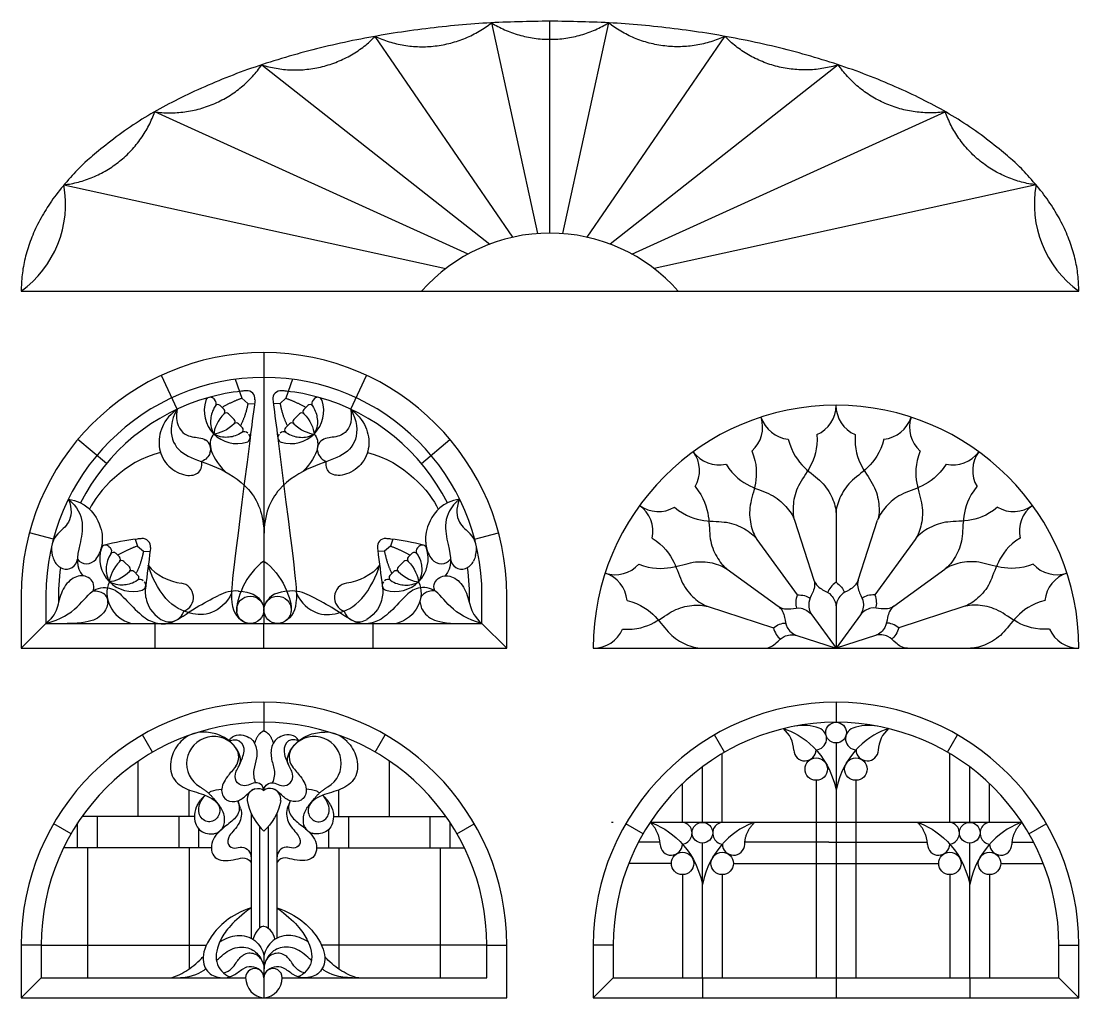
# Model space of a CAD drawing. Header units: millimetres. Extents: x -147 to 141, y -138 to 147.
# Drawn here: x 2.4 to 140.8, y 11.3 to 138.9 of the extents above; entities that cross this region are included whole.
import ezdxf

# ---------------------------------------------------------------- set-up
doc = ezdxf.new("R2010")
doc.units = ezdxf.units.MM
doc.header["$MEASUREMENT"] = 0
doc.layers.add('Layer 03', color=5, linetype='Continuous')

msp = doc.modelspace()

# ---------------------------------------------------------------- linework, layer by layer
at = {"layer": 'Layer 03'}
for p, q in [((22.84, 88.2), (20.78, 92.62)), ((30.44, 92.11), (31.31, 89.63)), ((37.95, 92.11), (37.08, 89.63)), ((45.55, 88.2), (47.62, 92.62)), ((13.62, 81.12), (9.88, 84.25)), ((54.78, 81.12), (58.52, 84.25)), ((5.69, 63.85), (5.69, 60.2)), ((62.71, 60.2), (62.71, 63.85)), ((5.69, 60.2), (62.71, 60.2)), ((109.01, 49.89), (109.01, 47.27)), ((109.01, 44.58), (109.01, 11.25)), ((12.45, 30.88), (12.45, 34.98)), ((23.09, 30.88), (23.09, 34.98)), ((32.51, 35.4), (32.51, 19.04)), ((35.89, 35.4), (35.89, 19.04)), ((45.3, 30.88), (45.3, 34.98)), ((55.95, 30.88), (55.95, 34.98)), ((25.7, 30.88), (25.7, 33.29)), ((33.63, 33.63), (33.63, 20.36)), ((34.76, 33.63), (34.76, 20.36)), ((42.69, 30.88), (42.69, 33.29)), ((79.88, 34.19), (79.64, 34.19)), ((133.32, 34.19), (84.7, 34.19)), ((91.53, 13.87), (91.53, 31.5)), ((126.49, 13.87), (126.49, 31.5)), ((63.33, 13.87), (63.33, 18.14)), ((79.88, 18.14), (79.88, 13.87)), ((138.14, 13.87), (138.14, 18.14)), ((79.88, 13.87), (138.14, 13.87))]:
    msp.add_line(p, q, dxfattribs=at)
for points in [[(63.95, 138.71), (69.96, 111.15)], [(71.6, 111.22), (71.6, 138.93)], [(79.25, 138.71), (73.25, 111.15)], [(66.76, 110.68), (48.75, 136.94)], [(76.45, 110.68), (94.46, 136.94)], [(33.91, 133.22), (63.75, 109.79)], [(109.29, 133.22), (79.46, 109.79)], [(60.89, 108.48), (19.91, 127.08)], [(82.32, 108.48), (123.29, 127.08)], [(8.04, 117.53), (58, 106.59)], [(135.16, 117.53), (85.21, 106.59)], [(2.45, 103.62), (140.76, 103.62)], [(34.2, 95.6), (34.2, 92.36)], [(34.2, 92.36), (34.2, 60.2)], [(27.58, 89.58), (27.78, 89.39)], [(28.47, 88.7), (28.99, 88.18)], [(31.31, 89.63), (32.09, 88.96)], [(32.09, 88.96), (32.96, 88.91)], [(36.3, 88.96), (35.43, 88.91)], [(37.08, 89.63), (36.3, 88.96)], [(39.93, 88.7), (39.41, 88.18)], [(40.81, 89.58), (40.62, 89.39)], [(29.55, 87.61), (30.3, 86.87)], [(38.84, 87.61), (38.1, 86.87)], [(30.86, 86.3), (31.38, 85.78)], [(37.53, 86.3), (37.01, 85.78)], [(103.57, 73.68), (106.12, 65.85)], [(109.01, 74.54), (109.01, 65.58)], [(111.9, 65.85), (114.44, 73.68)], [(6.66, 71.22), (3.53, 72.06)], [(61.74, 71.22), (64.87, 72.06)], [(17.34, 71.2), (17.65, 70.31)], [(51.05, 71.2), (50.74, 70.31)], [(98.67, 71.18), (103.94, 63.93)], [(119.34, 71.18), (114.08, 63.93)], [(13.93, 70.26), (14.12, 70.06)], [(14.81, 69.37), (15.33, 68.86)], [(17.65, 70.31), (18.43, 69.64)], [(18.43, 69.64), (19.3, 69.59)], [(49.96, 69.64), (49.09, 69.59)], [(50.74, 70.31), (49.96, 69.64)], [(53.59, 69.37), (53.07, 68.86)], [(54.47, 70.26), (54.28, 70.06)], [(15.89, 68.29), (16.64, 67.55)], [(52.5, 68.29), (51.76, 67.55)], [(17.21, 66.98), (17.72, 66.46)], [(51.19, 66.98), (50.67, 66.46)], [(94.78, 67.29), (101.45, 62.45)], [(116.57, 62.45), (123.23, 67.29)], [(2.45, 63.85), (2.45, 56.96)], [(65.95, 56.96), (65.95, 63.85)], [(92.28, 62.39), (100.81, 59.62)], [(109.01, 62.36), (109.01, 56.96)], [(125.73, 62.39), (117.21, 59.62)], [(105.83, 61.33), (109.01, 56.96)], [(112.19, 61.33), (109.01, 56.96)], [(5.69, 60.2), (2.45, 56.96)], [(19.94, 60.2), (19.94, 56.96)], [(34.2, 56.96), (34.2, 60.2)], [(48.45, 60.2), (48.45, 56.96)], [(62.71, 60.2), (65.95, 56.96)], [(103.87, 58.63), (109.01, 56.96)], [(114.15, 58.63), (109.01, 56.96)], [(2.45, 56.96), (65.95, 56.96)], [(77.26, 56.96), (140.76, 56.96)], [(34.2, 49.89), (34.2, 47.27)], [(34.2, 47.27), (34.2, 46.15)], [(19.63, 43.37), (18.32, 45.64)], [(48.76, 43.37), (50.07, 45.64)], [(94.44, 43.37), (93.13, 45.64)], [(123.57, 43.37), (124.88, 45.64)], [(94.12, 34.19), (94.12, 43.18)], [(123.9, 34.19), (123.9, 43.18)], [(17.77, 34.98), (17.77, 42.2)], [(50.63, 34.98), (50.63, 42.2)], [(91.53, 34.19), (91.53, 41.45)], [(126.49, 34.19), (126.49, 41.45)], [(88.94, 34.19), (88.94, 39.26)], [(106.42, 39.69), (106.42, 13.87)], [(111.59, 39.69), (111.59, 13.87)], [(129.07, 34.19), (129.07, 39.26)], [(24.4, 34.98), (24.4, 38.43)], [(44, 34.98), (44, 38.43)], [(25.11, 34.98), (10.42, 34.98)], [(43.28, 34.98), (57.97, 34.98)], [(8.97, 32.71), (6.7, 34.02)], [(9.83, 30.88), (9.83, 34.11)], [(58.56, 30.88), (58.56, 34.11)], [(59.43, 32.71), (61.69, 34.02)], [(83.78, 32.71), (81.51, 34.02)], [(134.24, 32.71), (136.5, 34.02)], [(27.32, 30.88), (8, 30.88)], [(11.14, 30.88), (11.14, 13.87)], [(24.4, 30.88), (24.4, 15.02)], [(41.08, 30.88), (60.4, 30.88)], [(44, 30.88), (44, 15.02)], [(57.25, 30.88), (57.25, 13.87)], [(85.98, 31.61), (83.18, 31.61)], [(108.07, 31.61), (97.08, 31.61)], [(108.07, 31.61), (120.94, 31.61)], [(132.04, 31.61), (134.84, 31.61)], [(87.47, 28.83), (81.91, 28.83)], [(95.59, 28.83), (122.43, 28.83)], [(130.54, 28.83), (136.11, 28.83)], [(88.94, 27.36), (88.94, 13.87)], [(94.12, 27.36), (94.12, 13.87)], [(123.9, 27.36), (123.9, 13.87)], [(129.07, 27.36), (129.07, 13.87)], [(2.45, 18.14), (2.45, 11.25)], [(5.07, 18.14), (2.45, 18.14)], [(5.07, 18.14), (5.07, 13.87), (31.81, 13.87)], [(5.07, 18.14), (26.66, 18.14)], [(63.33, 18.14), (41.73, 18.14)], [(63.33, 18.14), (65.95, 18.14)], [(65.95, 11.25), (65.95, 18.14)], [(77.26, 18.14), (77.26, 11.25)], [(79.88, 18.14), (77.26, 18.14)], [(138.14, 18.14), (140.76, 18.14)], [(140.76, 11.25), (140.76, 18.14)], [(34.2, 16.75), (34.2, 13.87)], [(5.07, 13.87), (2.45, 11.25)], [(34.2, 13.87), (34.2, 11.25)], [(36.59, 13.87), (63.33, 13.87)], [(79.88, 13.87), (77.26, 11.25)], [(91.53, 13.87), (91.53, 11.25)], [(126.49, 13.87), (126.49, 11.25)], [(138.14, 13.87), (140.76, 11.25)], [(2.45, 11.25), (65.95, 11.25)], [(77.26, 11.25), (140.76, 11.25)]]:
    msp.add_lwpolyline(points, dxfattribs=at)
for centre, radius in [((32.41, 61.98), 1.78), ((35.98, 61.98), 1.78), ((109.01, 45.93), 1.35), ((106.42, 41.16), 1.47), ((111.59, 41.16), 1.47), ((91.53, 32.84), 1.35), ((126.49, 32.84), 1.35), ((88.94, 28.83), 1.47), ((94.12, 28.83), 1.47), ((123.9, 28.83), 1.47), ((129.07, 28.83), 1.47)]:
    msp.add_circle(centre, radius, dxfattribs=at)
for centre, radius, start, end in [((-5.86, 115.04), 14.12, 306.0255, 10.1677), ((149.06, 115.04), 14.12, 169.8323, 233.9745), ((71.6, 88.89), 22.33, 41.2722, 138.7278), ((34.2, 63.85), 31.75, 0, 180), ((34.2, 63.85), 28.51, 0, 180), ((34.2, 63.85), 26.87, 96.2853, 105.5287), ((34.2, 63.85), 26.87, 94.9194, 96.2853), ((31.98, 89.57), 1.05, 352.7063, 94.9194), ((36.41, 89.57), 1.05, 85.0806, 187.2937), ((34.2, 63.85), 26.87, 83.7147, 85.0806), ((34.2, 63.85), 26.87, 74.4713, 83.7147), ((34.2, 63.85), 26.87, 105.5287, 153.191), ((30.69, 88), 4.3, 161.7743, 286.7835), ((27.16, 89.16), 0.595, 44.9998, 161.7743), ((27.36, 88.97), 0.595, 326.2486, 45), ((28.18, 88.41), 0.401, 45, 146.2481), ((37.71, 88), 4.3, 253.2165, 18.2257), ((40.21, 88.41), 0.401, 33.7519, 135), ((41.04, 88.97), 0.595, 135, 213.7514), ((41.23, 89.16), 0.595, 18.2257, 135.0002), ((34.2, 63.85), 26.87, 26.809, 74.4713), ((109.01, 56.96), 31.75, 360, 180), ((104.83, 88.71), 4.18, 293.6715, 0), ((113.18, 88.71), 4.18, 180, 246.3285), ((28.7, 87.9), 0.401, 314.8588, 45.0001), ((29.27, 87.33), 0.403, 45, 134.8588), ((39.13, 87.33), 0.403, 45.1412, 135), ((39.69, 87.9), 0.401, 134.9999, 225.1412), ((95.23, 85.86), 4.18, 311.6715, 18), ((103.17, 88.44), 4.18, 198, 264.3285), ((114.85, 88.44), 4.18, 275.6715, 342), ((122.79, 85.86), 4.18, 162, 228.3285), ((30.01, 86.58), 0.403, 315.1412, 45), ((30.58, 86.02), 0.401, 45, 135.1406), ((31.1, 85.5), 0.401, 303.7514, 45), ((37.3, 85.5), 0.401, 135, 236.2486), ((37.81, 86.02), 0.401, 44.8594, 135), ((38.38, 86.58), 0.403, 135, 224.8588), ((31.65, 84.67), 0.595, 45, 123.7514), ((31.74, 84.5), 0.651, 286.7835, 45.0001), ((36.66, 84.5), 0.651, 134.9999, 253.2165), ((36.74, 84.67), 0.595, 56.2486, 135), ((25.83, 82.98), 1.4, 338.5354, 58.7038), ((42.57, 82.98), 1.4, 121.2962, 201.4646), ((93.72, 85.1), 4.18, 216, 282.3285), ((86.97, 80.19), 4.18, 329.6715, 36), ((124.29, 85.1), 4.18, 257.6715, 324), ((131.05, 80.19), 4.18, 144, 210.3285), ((80.87, 72.24), 4.18, 347.6715, 54), ((85.78, 79), 4.18, 234, 300.3285), ((132.24, 79), 4.18, 239.6715, 306), ((137.15, 72.24), 4.18, 126, 192.3285), ((9.37, 69.87), 2.96, 136.3401, 195.6076), ((20.54, 44.52), 26.87, 96.2853, 105.5287), ((20.54, 44.52), 26.87, 94.9194, 96.2853), ((18.32, 70.24), 1.05, 352.7063, 94.9194), ((50.07, 70.24), 1.05, 85.0806, 187.2937), ((47.86, 44.52), 26.87, 83.7147, 85.0806), ((47.86, 44.52), 26.87, 74.4713, 83.7147), ((59.03, 69.87), 2.96, 344.3924, 43.6599), ((9.36, 70.88), 3.67, 320.7703, 351.3413), ((17.03, 68.68), 4.3, 161.7743, 286.7835), ((13.5, 69.84), 0.595, 44.9998, 161.7743), ((13.7, 69.64), 0.595, 326.2486, 45), ((14.52, 69.09), 0.401, 45, 146.2481), ((51.37, 68.68), 4.3, 253.2165, 18.2257), ((53.87, 69.09), 0.401, 33.7519, 135), ((54.7, 69.64), 0.595, 135, 213.7514), ((54.89, 69.84), 0.595, 18.2257, 135.0002), ((59.03, 70.88), 3.67, 188.6587, 219.2297), ((8.52, 69.17), 1.91, 205.935, 249.8223), ((8.36, 68.75), 1.45, 249.8222, 354.3846), ((11.02, 69.53), 1.53, 217.0603, 320.7704), ((15.04, 68.57), 0.401, 314.8588, 45.0001), ((15.61, 68), 0.403, 45, 134.8588), ((52.79, 68), 0.403, 45.1412, 135), ((53.35, 68.57), 0.401, 134.9999, 225.1412), ((57.37, 69.53), 1.53, 219.2296, 322.9397), ((60.04, 68.75), 1.45, 185.6154, 290.1778), ((59.88, 69.17), 1.91, 290.1777, 334.065), ((80.1, 70.74), 4.18, 252, 318.3285), ((137.91, 70.74), 4.18, 221.6715, 288), ((34.2, 63.85), 26.87, 172.1374, 181.8606), ((16.35, 67.26), 0.403, 315.1412, 45), ((16.92, 66.69), 0.401, 45, 135.1406), ((17.44, 66.18), 0.401, 303.7514, 45), ((50.95, 66.18), 0.401, 135, 236.2486), ((51.47, 66.69), 0.401, 44.8594, 135), ((52.04, 67.26), 0.403, 135, 224.8588), ((34.2, 63.85), 26.87, 358.1394, 7.8626), ((77.52, 62.8), 4.18, 5.6715, 72), ((140.49, 62.8), 4.18, 108, 174.3285), ((17.99, 65.35), 0.595, 45, 123.7514), ((18.08, 65.18), 0.651, 286.7835, 45.0001), ((23.09, 63.6), 1.89, 289.1844, 81.2502), ((45.3, 63.6), 1.89, 98.7498, 250.8156), ((50.31, 65.18), 0.651, 134.9999, 253.2165), ((50.4, 65.35), 0.595, 56.2486, 135), ((12.48, 63.04), 1.31, 353.1417, 56.4022), ((30.63, 59.28), 5.16, 87.6916, 117.5937), ((37.77, 59.28), 5.16, 62.4063, 92.3084), ((55.91, 63.04), 1.31, 123.5978, 186.8583), ((21.81, 62.39), 1.99, 236.8808, 343.2835), ((46.59, 62.39), 1.99, 196.7165, 303.1192), ((77.26, 61.13), 4.18, 270, 336.3285), ((140.76, 61.13), 4.18, 203.6715, 270), ((34.2, 18.14), 31.75, 0, 180), ((109.01, 18.14), 31.75, 0, 180), ((34.2, 18.14), 29.13, 0, 180), ((109.01, 18.14), 29.13, 0, 180), ((26.28, 41.85), 4.14, 90.8502, 135.2331), ((42.12, 41.85), 4.14, 44.7669, 89.1498), ((99.6, 43.5), 3.88, 1.951, 49.3952), ((104.73, 40.73), 6.14, 70.2368, 100.7219), ((106.31, 45.13), 1.46, 273.3895, 70.2368), ((111.7, 45.13), 1.46, 109.7631, 266.6105), ((113.28, 40.73), 6.14, 79.2781, 109.7632), ((118.41, 43.5), 3.88, 130.6048, 178.049), ((27.63, 41.88), 3.54, 34.5141, 239.5967), ((40.77, 41.88), 3.54, 300.4033, 145.4859), ((28.86, 42.73), 2.04, 323.8063, 34.5141), ((23.96, 45.09), 7.81, 331.7058, 345.106), ((44.43, 45.09), 7.81, 194.894, 208.2942), ((39.53, 42.73), 2.04, 145.4859, 216.1937), ((104.94, 43.69), 1.46, 181.951, 359.5713), ((113.08, 43.69), 1.46, 180.4287, 358.049), ((33.42, 37.2), 1.42, 106.2517, 186.3034), ((34.97, 37.2), 1.42, 353.6966, 73.7483), ((136.63, 123.9), 139.23, 218.4561, 218.9732), ((24.15, 33.85), 7.31, 17.0373, 25.5732), ((44.24, 33.85), 7.31, 154.4268, 162.9627), ((-68.23, 123.9), 139.23, 321.0268, 321.5439), ((27.33, 34.41), 1.74, 287.4163, 331.7694), ((41.06, 34.41), 1.74, 208.2306, 252.5837), ((88.84, 32.89), 1.3, 39.0614, 90), ((88.72, 32.79), 1.46, 277.9872, 39.0567), ((94.34, 32.79), 1.46, 140.9433, 262.0128), ((94.22, 32.89), 1.3, 90, 140.9386), ((123.8, 32.89), 1.3, 39.0614, 90), ((123.68, 32.79), 1.46, 277.9872, 39.0567), ((129.3, 32.79), 1.46, 140.9433, 262.0128), ((129.17, 32.89), 1.3, 90, 140.9386), ((87.46, 31.36), 1.46, 181.951, 359.5713), ((95.6, 31.36), 1.46, 180.4287, 358.049), ((122.42, 31.36), 1.46, 181.951, 359.5713), ((130.55, 31.36), 1.46, 180.4287, 358.049), ((32.38, 15.34), 1.74, 20.6481, 120.8157), ((36.01, 15.34), 1.74, 59.1843, 159.3519), ((32.46, 13.43), 1.89, 39.5123, 115.9), ((35.93, 13.43), 1.89, 64.1, 140.4877), ((33, 13.87), 1.2, 359.9999, 180.5967), ((34.45, 13.89), 2.65, 180.5966, 264.4366), ((35.39, 13.87), 1.2, 359.4033, 180), ((33.94, 13.89), 2.65, 275.5634, 359.4034)]:
    msp.add_arc(centre, radius, start, end, dxfattribs=at)
for points, weights in [([(71.6, 138.93), (2.45, 138.93), (2.45, 103.62)], [1, 0.707106781187, 1]), ([(48.75, 136.94), (56.89, 133.16), (63.95, 138.71)], [1, 0.847390049182, 1]), ([(63.95, 138.71), (71.6, 134.01), (79.25, 138.71)], [1, 0.847390049182, 1]), ([(140.76, 103.62), (140.76, 138.93), (71.6, 138.93)], [1, 0.707106781187, 1]), ([(94.46, 136.94), (86.31, 133.16), (79.25, 138.71)], [1, 0.847390049182, 1]), ([(33.91, 133.22), (42.47, 130.53), (48.75, 136.94)], [1, 0.847390049182, 1]), ([(109.29, 133.22), (100.73, 130.53), (94.46, 136.94)], [1, 0.847390049182, 1]), ([(19.91, 127.08), (28.8, 125.85), (33.91, 133.22)], [1, 0.847390049182, 1]), ([(123.29, 127.08), (114.4, 125.85), (109.29, 133.22)], [1, 0.847390049182, 1]), ([(8.04, 117.53), (16.92, 118.64), (19.91, 127.08)], [1, 0.847390049182, 1]), ([(135.16, 117.53), (126.28, 118.64), (123.29, 127.08)], [1, 0.847390049182, 1]), ([(25.84, 38.83), (26.88, 38.22), (27.6, 37.31)], [1, 0.979699711374, 0.98898205834]), ([(42.56, 38.83), (41.52, 38.22), (40.79, 37.31)], [1, 0.979699711374, 0.98898205834]), ([(25.5, 36.49), (25.89, 37.21), (26.54, 37.73)], [1, 0.982841518547, 1]), ([(42.9, 36.49), (42.5, 37.21), (41.86, 37.73)], [1, 0.982841518547, 1]), ([(86, 31.31), (85.94, 33.01), (84.7, 34.19)], [1, 0.915507415149, 1]), ([(97.06, 31.31), (97.12, 33.01), (98.36, 34.19)], [1, 0.915507415149, 1]), ([(120.96, 31.31), (120.9, 33.01), (119.66, 34.19)], [1, 0.915507415149, 1]), ([(132.02, 31.31), (132.07, 33.01), (133.32, 34.19)], [1, 0.915507415149, 1])]:
    msp.add_rational_spline(points, weights, degree=2, dxfattribs=at)
for points, knots in [([(27.85, 88.64), (27.43, 88), (27.16, 86.91), (27.19, 85.84), (27.64, 84.96)], [0.166057, 0.166057, 0.166057, 0.166057, 2.213571, 4.427142, 4.427142, 4.427142, 4.427142]), ([(40.54, 88.64), (40.97, 88), (41.24, 86.91), (41.21, 85.84), (40.75, 84.96)], [0.166057, 0.166057, 0.166057, 0.166057, 2.213571, 4.427142, 4.427142, 4.427142, 4.427142]), ([(22.84, 88.2), (22.55, 86.34), (23.81, 84.52), (25.55, 84.59), (26.32, 84.32), (26.56, 84.17)], [0, 0, 0, 0, 2.381054, 4.762109, 6.209173, 6.209173, 6.209173, 6.209173]), ([(45.55, 88.2), (45.85, 86.34), (44.59, 84.52), (42.85, 84.59), (42.08, 84.32), (41.84, 84.17)], [0, 0, 0, 0, 2.381054, 4.762109, 6.209173, 6.209173, 6.209173, 6.209173]), ([(31.32, 85.17), (30.69, 84.74), (29.59, 84.47), (28.53, 84.5), (27.64, 84.96)], [0.16606, 0.16606, 0.16606, 0.16606, 2.213571, 4.427142, 4.427142, 4.427142, 4.427142]), ([(32.39, 84.42), (30.12, 66.76), (29.64, 62.82), (30.48, 61.01), (31.55, 60.42)], [1.136922, 1.136922, 1.136922, 1.136922, 15.746737, 31.493474, 31.493474, 31.493474, 31.493474]), ([(36.01, 84.42), (38.27, 66.76), (38.76, 62.82), (37.92, 61.01), (36.84, 60.42)], [1.136922, 1.136922, 1.136922, 1.136922, 15.746737, 31.493474, 31.493474, 31.493474, 31.493474]), ([(37.07, 85.17), (37.71, 84.74), (38.8, 84.47), (39.87, 84.5), (40.75, 84.96)], [0.16606, 0.16606, 0.16606, 0.16606, 2.213571, 4.427142, 4.427142, 4.427142, 4.427142]), ([(8.62, 76.44), (9.16, 75.16), (8.89, 73.19), (7.68, 72.39), (7.23, 71.92)], [0, 0, 0, 0, 2.954158, 5.737062, 5.737062, 5.737062, 5.737062]), ([(8.62, 76.44), (10.89, 76.11), (12.95, 73.32), (13.11, 71.47), (13.02, 70.52), (12.99, 70.33)], [0, 0, 0, 0, 3.83653, 7.67306, 8.664293, 8.664293, 8.664293, 8.664293]), ([(59.77, 76.44), (57.5, 76.11), (55.45, 73.32), (55.28, 71.47), (55.37, 70.52), (55.4, 70.33)], [0, 0, 0, 0, 3.83653, 7.67306, 8.664293, 8.664293, 8.664293, 8.664293]), ([(59.77, 76.44), (59.23, 75.16), (59.51, 73.19), (60.72, 72.39), (61.17, 71.92)], [0, 0, 0, 0, 2.954158, 5.737062, 5.737062, 5.737062, 5.737062]), ([(14.19, 69.31), (13.77, 68.68), (13.5, 67.58), (13.53, 66.52), (13.98, 65.63)], [0.166057, 0.166057, 0.166057, 0.166057, 2.213571, 4.427142, 4.427142, 4.427142, 4.427142]), ([(54.2, 69.31), (54.63, 68.68), (54.9, 67.58), (54.87, 66.52), (54.41, 65.63)], [0.166057, 0.166057, 0.166057, 0.166057, 2.213571, 4.427142, 4.427142, 4.427142, 4.427142]), ([(17.66, 65.84), (17.03, 65.42), (15.93, 65.15), (14.87, 65.18), (13.98, 65.63)], [0.16606, 0.16606, 0.16606, 0.16606, 2.213571, 4.427142, 4.427142, 4.427142, 4.427142]), ([(50.73, 65.84), (51.37, 65.42), (52.46, 65.15), (53.52, 65.18), (54.41, 65.63)], [0.16606, 0.16606, 0.16606, 0.16606, 2.213571, 4.427142, 4.427142, 4.427142, 4.427142]), ([(5.69, 60.2), (7.63, 60.68), (10.09, 62.34), (11.85, 64.98), (14.49, 64.95), (15.86, 63.63), (18.31, 60.98), (19.94, 60.2), (22.07, 59.95), (24.77, 62.05), (27.33, 63.38), (28.24, 63.85)], [0, 0, 0, 0, 3.421055, 6.842109, 10.263164, 13.684218, 17.105273, 20.526327, 23.947382, 27.368436, 29.819618, 29.819618, 29.819618, 29.819618]), ([(30.84, 64.44), (30.87, 64.43), (32.43, 64.36), (33.38, 63.91), (33.98, 62.84)], [15.406485, 15.406485, 15.406485, 15.406485, 15.746737, 31.493474, 31.493474, 31.493474, 31.493474]), ([(37.56, 64.44), (37.53, 64.43), (35.97, 64.36), (35.01, 63.91), (34.42, 62.84)], [15.406485, 15.406485, 15.406485, 15.406485, 15.746737, 31.493474, 31.493474, 31.493474, 31.493474]), ([(62.71, 60.2), (60.76, 60.68), (58.31, 62.34), (56.55, 64.98), (53.91, 64.95), (52.54, 63.63), (50.09, 60.98), (48.45, 60.2), (46.32, 59.95), (43.63, 62.05), (41.06, 63.38), (40.16, 63.85)], [0, 0, 0, 0, 3.421055, 6.842109, 10.263164, 13.684218, 17.105273, 20.526327, 23.947382, 27.368436, 29.819618, 29.819618, 29.819618, 29.819618]), ([(13.78, 62.88), (13.75, 62.65), (13.53, 61.84), (12.43, 60.62), (10.49, 60.2), (8.45, 60.2)], [4.352323, 4.352323, 4.352323, 4.352323, 5.588234, 8.382351, 11.176468, 11.176468, 11.176468, 11.176468]), ([(54.62, 62.88), (54.65, 62.65), (54.86, 61.84), (55.96, 60.62), (57.91, 60.2), (59.95, 60.2)], [4.352323, 4.352323, 4.352323, 4.352323, 5.588234, 8.382351, 11.176468, 11.176468, 11.176468, 11.176468]), ([(34.2, 38.35), (34.2, 38.99), (33.2, 39.59), (32.34, 39.12), (31.49, 38.84), (30.41, 39.46), (30.38, 40.9), (31.49, 42.14), (30.44, 44.4), (28.43, 45.77), (26.86, 45.99), (26.22, 45.98)], [0, 0, 0, 0, 2.355915, 4.71183, 7.067746, 9.423661, 11.779576, 14.135491, 16.491406, 18.847321, 20.608146, 20.608146, 20.608146, 20.608146]), ([(34.2, 38.35), (34.2, 38.99), (35.2, 39.59), (36.06, 39.12), (36.9, 38.84), (37.98, 39.46), (38.02, 40.9), (36.91, 42.14), (37.96, 44.4), (39.96, 45.77), (41.53, 45.99), (42.18, 45.98)], [0, 0, 0, 0, 2.355915, 4.71183, 7.067746, 9.423661, 11.779576, 14.135491, 16.491406, 18.847321, 20.608146, 20.608146, 20.608146, 20.608146]), ([(23.34, 44.76), (22.77, 44.18), (21.91, 42.77), (21.88, 40.12), (23.77, 38.45), (25.79, 38.06), (26.81, 37.62), (27.05, 37.5)], [23.719402, 23.719402, 23.719402, 23.719402, 25.915067, 28.270982, 30.626897, 32.982813, 33.79472, 33.79472, 33.79472, 33.79472]), ([(45.05, 44.76), (45.63, 44.18), (46.49, 42.77), (46.52, 40.12), (44.62, 38.45), (42.59, 38.05), (41.57, 37.61), (41.32, 37.49)], [23.719402, 23.719402, 23.719402, 23.719402, 25.915067, 28.270982, 30.626897, 32.982813, 33.820567, 33.820567, 33.820567, 33.820567]), ([(30.51, 41.53), (30.11, 40.98), (29.16, 40.01), (28.38, 38.29), (29.22, 36.87), (30.82, 36.85), (31.93, 37.77), (32.93, 38.78), (33.95, 38.61), (34.2, 38.35)], [0.644608, 0.644608, 0.644608, 0.644608, 1.926068, 3.852136, 5.778204, 7.704272, 9.630339, 11.556407, 13.482475, 13.482475, 13.482475, 13.482475]), ([(37.89, 41.53), (38.28, 40.98), (39.24, 40.01), (40.02, 38.29), (39.18, 36.87), (37.57, 36.85), (36.46, 37.77), (35.47, 38.78), (34.45, 38.61), (34.2, 38.35)], [0.644608, 0.644608, 0.644608, 0.644608, 1.926068, 3.852136, 5.778204, 7.704272, 9.630339, 11.556407, 13.482475, 13.482475, 13.482475, 13.482475]), ([(27.05, 37.5), (27.51, 37.26), (28.47, 36.54), (28.5, 34.96), (27.18, 33.97), (25.59, 34.79), (25.62, 36.53), (26.24, 37.45), (26.54, 37.73)], [33.79472, 33.79472, 33.79472, 33.79472, 35.338728, 37.694643, 40.050558, 42.406473, 44.762388, 46.116118, 46.116118, 46.116118, 46.116118]), ([(26.92, 38.04), (27.04, 38.12), (27.56, 38.41), (28.2, 38.54), (28.67, 38.51)], [46.649887, 46.649887, 46.649887, 46.649887, 47.118304, 48.545365, 48.545365, 48.545365, 48.545365]), ([(41.48, 38.04), (41.36, 38.12), (40.84, 38.41), (40.2, 38.54), (39.73, 38.51)], [46.649887, 46.649887, 46.649887, 46.649887, 47.118304, 48.545365, 48.545365, 48.545365, 48.545365]), ([(41.32, 37.49), (40.88, 37.25), (39.92, 36.54), (39.89, 34.96), (41.21, 33.97), (42.8, 34.79), (42.77, 36.53), (42.15, 37.45), (41.86, 37.73)], [33.820567, 33.820567, 33.820567, 33.820567, 35.338728, 37.694643, 40.050558, 42.406473, 44.762388, 46.116118, 46.116118, 46.116118, 46.116118]), ([(25.5, 36.49), (25.28, 36.08), (24.93, 34.85), (25.54, 32.93), (27.12, 32.6), (27.72, 32.71), (27.85, 32.76)], [0.957221, 0.957221, 0.957221, 0.957221, 2.17855, 4.357101, 6.535651, 7.199567, 7.199567, 7.199567, 7.199567]), ([(30.75, 37.01), (30.83, 36.83), (31.14, 35.97), (30.62, 34.73), (29.06, 33.67), (27.1, 31.89), (27.38, 29.17), (30.29, 29.08), (31.84, 29.87), (32.51, 28.95)], [51.237038, 51.237038, 51.237038, 51.237038, 51.830134, 54.186049, 56.541964, 58.89788, 61.253795, 63.60971, 65.965625, 65.965625, 65.965625, 65.965625]), ([(28.86, 33.59), (29.01, 33.87), (29.17, 35.01), (28.69, 35.96), (28.39, 36.33)], [9.404392, 9.404392, 9.404392, 9.404392, 10.892751, 12.532407, 12.532407, 12.532407, 12.532407]), ([(31.15, 35.99), (31.35, 35.33), (31.06, 33.81), (29.43, 32.44), (29.39, 31.14), (30.38, 30.68), (31.31, 31.1), (32.28, 30.56), (32.51, 29.96), (32.51, 29.53)], [0.310657, 0.310657, 0.310657, 0.310657, 1.597986, 3.195971, 4.793957, 6.391943, 7.989929, 9.587914, 11.1859, 11.1859, 11.1859, 11.1859]), ([(37.64, 37.01), (37.56, 36.83), (37.26, 35.97), (37.78, 34.73), (39.33, 33.67), (41.3, 31.89), (41.02, 29.17), (38.11, 29.08), (36.55, 29.87), (35.89, 28.95)], [51.237038, 51.237038, 51.237038, 51.237038, 51.830134, 54.186049, 56.541964, 58.89788, 61.253795, 63.60971, 65.965625, 65.965625, 65.965625, 65.965625]), ([(37.25, 35.99), (37.04, 35.33), (37.34, 33.81), (38.96, 32.44), (39.01, 31.14), (38.02, 30.68), (37.09, 31.1), (36.12, 30.56), (35.89, 29.96), (35.89, 29.53)], [0.310657, 0.310657, 0.310657, 0.310657, 1.597986, 3.195971, 4.793957, 6.391943, 7.989929, 9.587914, 11.1859, 11.1859, 11.1859, 11.1859]), ([(39.53, 33.59), (39.38, 33.87), (39.22, 35.01), (39.71, 35.96), (40.01, 36.33)], [9.404392, 9.404392, 9.404392, 9.404392, 10.892751, 12.532407, 12.532407, 12.532407, 12.532407]), ([(42.9, 36.49), (43.12, 36.08), (43.46, 34.85), (42.86, 32.93), (41.28, 32.6), (40.68, 32.71), (40.54, 32.76)], [0.957221, 0.957221, 0.957221, 0.957221, 2.17855, 4.357101, 6.535651, 7.199567, 7.199567, 7.199567, 7.199567]), ([(28.43, 18.57), (29.16, 19.06), (30.79, 19.65), (33.18, 19.01), (34.07, 17.49), (34.2, 16.75)], [8.802327, 8.802327, 8.802327, 8.802327, 11.318708, 14.148385, 16.978062, 16.978062, 16.978062, 16.978062]), ([(39.97, 18.57), (39.23, 19.06), (37.6, 19.65), (35.22, 19.01), (34.33, 17.49), (34.2, 16.75)], [8.802327, 8.802327, 8.802327, 8.802327, 11.318708, 14.148385, 16.978062, 16.978062, 16.978062, 16.978062]), ([(21.79, 13.87), (22.22, 13.87), (23.8, 14.51), (25.23, 15.6), (26.1, 16.47), (26.25, 16.61)], [0, 0, 0, 0, 2.829677, 5.659354, 6.201221, 6.201221, 6.201221, 6.201221]), ([(27.99, 16.15), (28.07, 16.22), (28.74, 16.82), (30.09, 17.98), (32.5, 17.9), (33.78, 16.65), (34.2, 15.59), (34.2, 14.86)], [5.050236, 5.050236, 5.050236, 5.050236, 5.446819, 8.170228, 10.893637, 13.617047, 16.340456, 16.340456, 16.340456, 16.340456]), ([(28.89, 14.53), (29.87, 14.72), (30.54, 15.91), (31.11, 16.6), (31.49, 16.83)], [0, 0, 0, 0, 2.082661, 3.959838, 3.959838, 3.959838, 3.959838]), ([(40.41, 16.15), (40.32, 16.22), (39.65, 16.82), (38.31, 17.98), (35.89, 17.9), (34.61, 16.65), (34.2, 15.59), (34.2, 14.86)], [5.050236, 5.050236, 5.050236, 5.050236, 5.446819, 8.170228, 10.893637, 13.617047, 16.340456, 16.340456, 16.340456, 16.340456]), ([(39.5, 14.53), (38.53, 14.72), (37.86, 15.91), (37.29, 16.6), (36.9, 16.83)], [0, 0, 0, 0, 2.082661, 3.959838, 3.959838, 3.959838, 3.959838]), ([(46.6, 13.87), (46.18, 13.87), (44.6, 14.51), (43.16, 15.6), (42.29, 16.47), (42.15, 16.61)], [0, 0, 0, 0, 2.829677, 5.659354, 6.201221, 6.201221, 6.201221, 6.201221]), ([(22.63, 13.87), (24.5, 13.87), (25.65, 14.41), (26.51, 14.97), (26.6, 15.04)], [0, 0, 0, 0, 2.723409, 3.071727, 3.071727, 3.071727, 3.071727]), ([(29.02, 13.87), (29.51, 13.87), (30.39, 14.21), (31.17, 14.9), (31.64, 15.13)], [0, 0, 0, 0, 1.824787, 3.610032, 3.610032, 3.610032, 3.610032]), ([(39.37, 13.87), (38.89, 13.87), (38, 14.21), (37.22, 14.9), (36.76, 15.13)], [0, 0, 0, 0, 1.824787, 3.610032, 3.610032, 3.610032, 3.610032]), ([(45.77, 13.87), (43.9, 13.87), (42.74, 14.41), (41.89, 14.97), (41.79, 15.04)], [0, 0, 0, 0, 2.723409, 3.071727, 3.071727, 3.071727, 3.071727])]:
    msp.add_open_spline(points, degree=3, knots=knots, dxfattribs=at)
for points, degree in [([(31.31, 89.63), (30.03, 89.17), (28.73, 88.44)], 2), ([(32.09, 88.96), (31.8, 87.31), (31.12, 86.04)], 2), ([(32.99, 89.11), (32.77, 87.43), (32.57, 85.87), (32.39, 84.42)], 3), ([(33.03, 89.43), (33.01, 89.32), (33, 89.21), (32.99, 89.11)], 3), ([(35.37, 89.43), (35.38, 89.32), (35.4, 89.21), (35.41, 89.11)], 3), ([(35.41, 89.11), (35.62, 87.43), (35.82, 85.87), (36.01, 84.42)], 3), ([(36.3, 88.96), (36.6, 87.31), (37.27, 86.04)], 2), ([(37.08, 89.63), (38.37, 89.17), (39.67, 88.44)], 2), ([(22.84, 88.2), (21.62, 87.29), (20.58, 85.57), (20.29, 83), (21.57, 80.54), (24.07, 79.31), (25.92, 79.76), (26.15, 80.93), (26.03, 81.37)], 3), ([(22.84, 88.2), (21.99, 86.74), (21.86, 83.91), (24.01, 81.91), (27.84, 80.88), (32.56, 78.15), (34.2, 74.5), (34.2, 71.7)], 3), ([(28.99, 87.61), (28.16, 86.79), (27.67, 85.64), (27.64, 84.96)], 3), ([(45.55, 88.2), (46.41, 86.74), (46.54, 83.91), (44.38, 81.91), (40.55, 80.88), (35.83, 78.15), (34.2, 74.5), (34.2, 71.7)], 3), ([(39.41, 87.61), (40.23, 86.79), (40.72, 85.64), (40.75, 84.96)], 3), ([(45.55, 88.2), (46.78, 87.29), (47.81, 85.57), (48.11, 83), (46.83, 80.54), (44.33, 79.31), (42.48, 79.76), (42.24, 80.93), (42.37, 81.37)], 3), ([(30.3, 86.3), (29.48, 85.48), (28.33, 84.99), (27.64, 84.96)], 3), ([(38.1, 86.3), (38.92, 85.48), (40.07, 84.99), (40.75, 84.96)], 3), ([(27.64, 84.96), (26.8, 84.1), (26.96, 82.26), (29.11, 80.06)], 3), ([(40.75, 84.96), (41.6, 84.1), (41.44, 82.26), (39.29, 80.06)], 3), ([(106.51, 84.88), (106.63, 83.03), (105.72, 80.49), (103.9, 78.24), (103.31, 75.78), (103.37, 74.31), (103.57, 73.68)], 3), ([(111.51, 84.88), (111.38, 83.03), (112.29, 80.49), (114.12, 78.24), (114.71, 75.78), (114.65, 74.31), (114.44, 73.68)], 3), ([(102.76, 84.29), (103.21, 82.48), (104.86, 80.36), (107.29, 78.77), (108.61, 76.62), (109.01, 75.21), (109.01, 74.54)], 3), ([(115.26, 84.29), (114.8, 82.48), (113.16, 80.36), (110.73, 78.77), (109.4, 76.62), (109.01, 75.21), (109.01, 74.54)], 3), ([(20.67, 82.55), (15.94, 81.39), (12.4, 77.37), (11.4, 75.12)], 3), ([(27.13, 82.47), (26.95, 82.02), (26.64, 81.58), (26.03, 81.37)], 3), ([(41.26, 82.47), (41.44, 82.02), (41.75, 81.58), (42.37, 81.37)], 3), ([(47.73, 82.55), (52.46, 81.39), (55.99, 77.37), (56.99, 75.12)], 3), ([(98, 82.74), (98.69, 81.02), (98.61, 78.33), (97.58, 75.62), (97.77, 73.1), (98.28, 71.72), (98.67, 71.18)], 3), ([(120.01, 82.74), (119.32, 81.02), (119.41, 78.33), (120.44, 75.62), (120.25, 73.1), (119.73, 71.72), (119.34, 71.18)], 3), ([(94.62, 81.02), (95.61, 79.44), (97.83, 77.93), (100.63, 77.17), (102.55, 75.54), (103.37, 74.31), (103.57, 73.68)], 3), ([(123.4, 81.02), (122.41, 79.44), (120.18, 77.93), (117.38, 77.17), (115.46, 75.54), (114.65, 74.31), (114.44, 73.68)], 3), ([(90.57, 78.08), (91.76, 76.65), (92.52, 74.07), (92.37, 71.17), (93.33, 68.84), (94.25, 67.68), (94.78, 67.29)], 3), ([(127.44, 78.08), (126.25, 76.65), (125.5, 74.07), (125.65, 71.17), (124.69, 68.84), (123.77, 67.68), (123.23, 67.29)], 3), ([(8.62, 76.44), (11.03, 74.47), (9.96, 70.04), (9.52, 67.59), (10.52, 66.41)], 3), ([(59.77, 76.44), (57.36, 74.47), (58.43, 70.04), (58.88, 67.59), (57.88, 66.41)], 3), ([(87.89, 75.39), (89.31, 74.2), (91.9, 73.45), (94.79, 73.6), (97.13, 72.63), (98.28, 71.72), (98.67, 71.18)], 3), ([(130.13, 75.39), (128.7, 74.2), (126.12, 73.45), (123.22, 73.6), (120.89, 72.63), (119.73, 71.72), (119.34, 71.18)], 3), ([(84.95, 71.35), (86.52, 70.36), (88.04, 68.13), (88.79, 65.33), (90.43, 63.41), (91.65, 62.6), (92.28, 62.39)], 3), ([(133.07, 71.35), (131.5, 70.36), (129.98, 68.13), (129.23, 65.33), (127.59, 63.41), (126.36, 62.6), (125.73, 62.39)], 3), ([(17.65, 70.31), (16.37, 69.84), (15.07, 69.12)], 2), ([(18.43, 69.64), (18.14, 67.99), (17.46, 66.72)], 2), ([(19.33, 69.78), (19.11, 68.11), (18.91, 66.55), (18.73, 65.1)], 3), ([(19.37, 70.11), (19.35, 70), (19.34, 69.89), (19.33, 69.78)], 3), ([(49.03, 70.11), (49.04, 70), (49.05, 69.89), (49.07, 69.78)], 3), ([(49.07, 69.78), (49.28, 68.11), (49.48, 66.55), (49.67, 65.1)], 3), ([(49.96, 69.64), (50.26, 67.99), (50.93, 66.72)], 2), ([(50.74, 70.31), (52.03, 69.84), (53.33, 69.12)], 2), ([(6.52, 69.08), (6.58, 68.85), (6.68, 68.6), (6.8, 68.34)], 3), ([(15.33, 68.29), (14.5, 67.47), (14.01, 66.32), (13.98, 65.63)], 3), ([(19.07, 67.8), (19.99, 66.47), (21.96, 65.68), (23.38, 65.46)], 3), ([(29.96, 64.14), (29.36, 62.8), (27.26, 61.22), (24.67, 61.33), (21.28, 62.77), (19.42, 66.51), (19.07, 67.8)], 3), ([(34.2, 68.35), (31.82, 66.71), (30.45, 63.2), (30.65, 61.74)], 3), ([(34.2, 68.35), (36.57, 66.71), (37.94, 63.2), (37.75, 61.74)], 3), ([(38.44, 64.14), (39.04, 62.8), (41.13, 61.22), (43.73, 61.33), (47.11, 62.77), (48.98, 66.51), (49.32, 67.8)], 3), ([(49.32, 67.8), (48.4, 66.47), (46.43, 65.68), (45.02, 65.46)], 3), ([(53.07, 68.29), (53.89, 67.47), (54.38, 66.32), (54.41, 65.63)], 3), ([(61.88, 69.08), (61.81, 68.85), (61.72, 68.6), (61.59, 68.34)], 3), ([(83.22, 67.96), (84.95, 67.27), (87.64, 67.36), (90.35, 68.39), (92.86, 68.2), (94.25, 67.68), (94.78, 67.29)], 3), ([(134.79, 67.96), (133.07, 67.27), (130.38, 67.36), (127.67, 68.39), (125.15, 68.2), (123.77, 67.68), (123.23, 67.29)], 3), ([(11.85, 64.45), (12.17, 65.31), (11.32, 66.48), (9.42, 66.49), (7.77, 64.83), (7.22, 62.33), (6.72, 61.05), (5.69, 60.2)], 3), ([(16.64, 66.98), (15.82, 66.15), (14.67, 65.66), (13.98, 65.63)], 3), ([(51.76, 66.98), (52.58, 66.15), (53.73, 65.66), (54.41, 65.63)], 3), ([(56.54, 64.45), (56.22, 65.31), (57.08, 66.48), (58.98, 66.49), (60.62, 64.83), (61.17, 62.33), (61.68, 61.05), (62.71, 60.2)], 3), ([(13.98, 65.63), (13.01, 63.73), (14.24, 60.85), (16.87, 60.2)], 3), ([(18.73, 65.1), (18.62, 64.32), (18.66, 63.44), (19.42, 61.58), (20.73, 60.73)], 3), ([(49.67, 65.1), (49.77, 64.32), (49.73, 63.44), (48.98, 61.58), (47.67, 60.73)], 3), ([(54.41, 65.63), (55.39, 63.73), (54.16, 60.85), (51.52, 60.2)], 3), ([(106.12, 65.85), (106.31, 65.25), (105.95, 64.04), (105.28, 63.07), (105.49, 61.79), (105.83, 61.33)], 3), ([(106.12, 65.85), (106.31, 65.25), (107.32, 64.48), (108.43, 64.09), (109.01, 62.94), (109.01, 62.36)], 3), ([(109.01, 65.58), (108.49, 65.22), (108.02, 64.72), (107.93, 64.23)], 3), ([(111.9, 65.85), (111.7, 65.25), (110.7, 64.48), (109.59, 64.09), (109.01, 62.94), (109.01, 62.36)], 3), ([(109.01, 65.58), (109.53, 65.22), (110, 64.72), (110.08, 64.23)], 3), ([(111.9, 65.85), (111.7, 65.25), (112.07, 64.04), (112.74, 63.07), (112.52, 61.79), (112.19, 61.33)], 3), ([(11.85, 64.45), (12.41, 64.48), (12.87, 64.35), (13.2, 64.13)], 3), ([(56.54, 64.45), (55.98, 64.48), (55.52, 64.35), (55.19, 64.13)], 3), ([(103.94, 63.93), (103.73, 63.33), (103.65, 62.65), (103.86, 62.21)], 3), ([(103.94, 63.93), (104.57, 63.94), (105.25, 63.81), (105.6, 63.47)], 3), ([(114.08, 63.93), (113.44, 63.94), (112.77, 63.81), (112.42, 63.47)], 3), ([(114.08, 63.93), (114.28, 63.33), (114.37, 62.65), (114.15, 62.21)], 3), ([(81.08, 59.46), (82.94, 59.33), (85.47, 60.24), (87.73, 62.06), (90.18, 62.66), (91.65, 62.6), (92.28, 62.39)], 3), ([(81.68, 63.21), (83.48, 62.75), (85.61, 61.1), (87.19, 58.68), (89.34, 57.35), (90.76, 56.96), (91.42, 56.96)], 3), ([(101.45, 62.45), (101.95, 62.08), (102.37, 60.89), (102.4, 59.71), (103.32, 58.8), (103.87, 58.63)], 3), ([(101.45, 62.45), (101.95, 62.08), (103.22, 62.05), (104.35, 62.39), (105.49, 61.79), (105.83, 61.33)], 3), ([(116.57, 62.45), (116.07, 62.08), (114.8, 62.05), (113.67, 62.39), (112.52, 61.79), (112.19, 61.33)], 3), ([(116.57, 62.45), (116.07, 62.08), (115.65, 60.89), (115.62, 59.71), (114.7, 58.8), (114.15, 58.63)], 3), ([(136.93, 59.46), (135.08, 59.33), (132.54, 60.24), (130.29, 62.06), (127.83, 62.66), (126.36, 62.6), (125.73, 62.39)], 3), ([(136.34, 63.21), (134.54, 62.75), (132.41, 61.1), (130.83, 58.68), (128.67, 57.35), (127.26, 56.96), (126.59, 56.96)], 3), ([(100.81, 59.62), (101.31, 60), (101.93, 60.29), (102.42, 60.23)], 3), ([(100.81, 59.62), (100.99, 59.02), (101.32, 58.41), (101.76, 58.18)], 3), ([(117.21, 59.62), (116.7, 60), (116.08, 60.29), (115.6, 60.23)], 3), ([(117.21, 59.62), (117.02, 59.02), (116.69, 58.41), (116.26, 58.18)], 3), ([(99.66, 56.96), (100.29, 56.96), (101.33, 57.68), (102.04, 58.61), (103.32, 58.8), (103.87, 58.63)], 3), ([(118.35, 56.96), (117.73, 56.96), (116.69, 57.68), (115.97, 58.61), (114.7, 58.8), (114.15, 58.63)], 3), ([(29.64, 44.86), (30.11, 45.73), (32.04, 45.73), (33.26, 44.41), (33.34, 42.56), (32.74, 41.08), (32.84, 39.96), (33.11, 39.38)], 3), ([(34.2, 46.15), (33.34, 45.81), (32.98, 44.53)], 2), ([(34.2, 46.15), (35.05, 45.81), (35.42, 44.53)], 2), ([(38.76, 44.86), (38.28, 45.73), (36.35, 45.73), (35.13, 44.41), (35.05, 42.56), (35.66, 41.08), (35.56, 39.96), (35.29, 39.38)], 3), ([(102.13, 46.45), (104.53, 45.73), (107.96, 43.36), (109.01, 38.4)], 3), ([(115.89, 46.45), (113.48, 45.73), (110.06, 43.36), (109.01, 38.4)], 3), ([(29.64, 44.86), (31.16, 45.42), (31.8, 44.18), (31.5, 43.08)], 3), ([(38.76, 44.86), (37.23, 45.42), (36.6, 44.18), (36.89, 43.08)], 3), ([(32.01, 37.05), (32.17, 35.56), (33.27, 33.89), (34.2, 33.02)], 3), ([(36.39, 37.05), (36.22, 35.56), (35.12, 33.89), (34.2, 33.02)], 3), ([(84.7, 34.19), (87.06, 33.4), (90.48, 31.03), (91.53, 26.07)], 3), ([(98.36, 34.19), (96, 33.4), (92.58, 31.03), (91.53, 26.07)], 3), ([(119.66, 34.19), (122.01, 33.4), (125.44, 31.03), (126.49, 26.07)], 3), ([(133.32, 34.19), (130.96, 33.4), (127.54, 31.03), (126.49, 26.07)], 3), ([(32.51, 23.03), (29.79, 22.12), (26.75, 19.1), (25.92, 16.05), (27.03, 14.17), (28.25, 13.87), (29.02, 13.87)], 3), ([(32.51, 23.03), (30.07, 21.2), (28.26, 18.85), (27.58, 15.82), (28.91, 14.32), (29.75, 14)], 3), ([(35.89, 23.03), (38.6, 22.12), (41.64, 19.1), (42.47, 16.05), (41.37, 14.17), (40.15, 13.87), (39.37, 13.87)], 3), ([(35.89, 23.03), (38.32, 21.2), (40.13, 18.85), (40.82, 15.82), (39.48, 14.32), (38.64, 14)], 3), ([(34.2, 20.62), (33.81, 20.62), (33.16, 20.13), (32.75, 18.9)], 3), ([(34.2, 20.62), (34.58, 20.62), (35.24, 20.13), (35.64, 18.9)], 3)]:
    msp.add_open_spline(points, degree=degree, dxfattribs=at)

doc.saveas('drawing.dxf')
